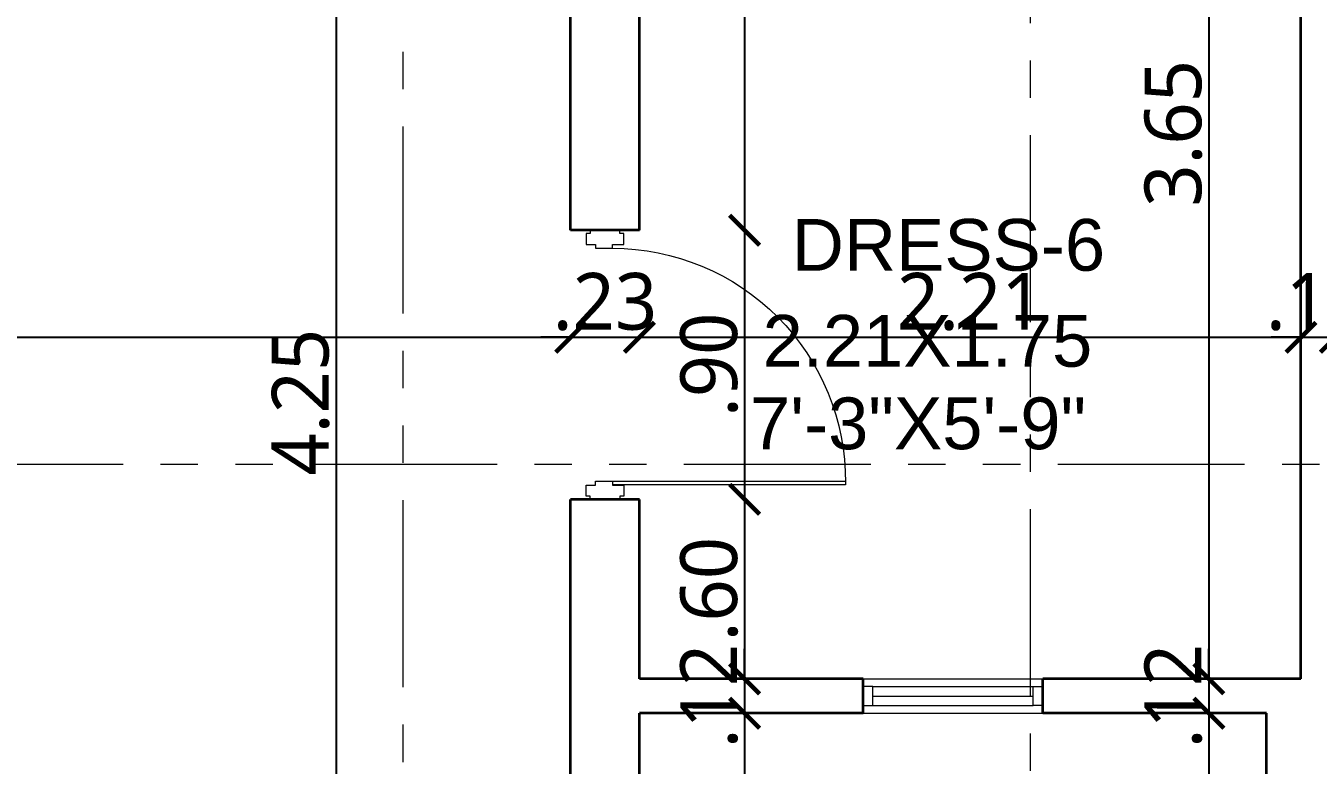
# Model space of a CAD drawing. Extents: x 2450 to 2649, y -7 to 131.
# Drawn here: x 2458.771 to 2463.093, y 39.05 to 41.522 of the extents above; entities that cross this region are included whole.
import ezdxf

# ---------------------------------------------------------------- set-up
doc = ezdxf.new("R2010")
doc.units = 0
doc.header["$MEASUREMENT"] = 0
doc.header["$PDMODE"] = 34
doc.linetypes.add('PHANTOM2', pattern=[1.25, 0.625, -0.125, 0.125, -0.125, 0.125, -0.125])
for name, color, linetype, lineweight in [('DOOR-WINDOW', 35, 'Continuous', 13), ('SECTION LINE', 3, 'PHANTOM2', 5), ('TEXT-1', 7, 'Continuous', 9), ('WALL', 30, 'Continuous', 35), ('WINDOW-LINE', 25, 'Continuous', 9)]:
    doc.layers.add(name, color=color, linetype=linetype, lineweight=lineweight)
doc.layers.add('HEATCH BEAM BOTTOM', color=7, linetype='Continuous', lineweight=13, true_color=0x92bdc9)
doc.layers.add('WORKING DIM', color=7, linetype='Continuous', lineweight=15, true_color=0x292929)
doc.styles.add('ARIAL', font='arial.ttf')
doc.styles.get("Standard").update_dxf_attribs({"font": 'malgunsl.ttf'})
doc.dimstyles.new('R07', dxfattribs={"dimtxt": 0.19, "dimasz": 0.1, "dimexe": 0.18, "dimexo": 0.0625, "dimgap": 0.02, "dimtad": 1, "dimzin": 4, "dimdsep": 46, "dimtxsty": 'Standard', "dimblk": 'ARCHTICK', "dimcen": 0, "dimse1": 1, "dimse2": 1, "dimclrd": 256, "dimclre": 48, "dimclrt": 256, "dimadec": 0, "dimazin": 0, "dimtm": 1e-09, "dimtfac": 1, "dimtix": 1, "dimtmove": 1, "dimatfit": 3, "dimfxl": 0.18, "dimtolj": 1, "dimtzin": 0, "dimlwe": 15, "dimarcsym": 0})

# ---------------------------------------------------------------- blocks, each defined once
blk = doc.blocks.new('*U31')
at = {"layer": 'WINDOW-LINE'}
for p, q in [((175536.9, -38809.01), (175536.9, -38762.05)), ((175545.9, -38809.01), (175545.9, -38762.05))]:
    blk.add_line(p, q, dxfattribs=at)
at = {"layer": 'WINDOW-LINE', "color": 35, "true_color": 0x9d754d}
for p, q in [((175538.9, -38806.51), (175538.9, -38764.55)), ((175543.9, -38806.51), (175543.9, -38764.55))]:
    blk.add_line(p, q, dxfattribs=at)
at = {"layer": 'WINDOW-LINE', "color": 4, "true_color": 0x24ffff}
blk.add_line((175541.4, -38806.51), (175541.4, -38764.55), dxfattribs=at)
at = {"layer": 'WINDOW-LINE'}
for points in [[(175536.9, -38762.05), (175545.9, -38762.05), (175545.9, -38762.05), (175536.9, -38762.05)], [(175536.9, -38809.01), (175545.9, -38809.01), (175545.9, -38809.01), (175536.9, -38809.01)]]:
    blk.add_lwpolyline(points, close=True, dxfattribs=at)
at = {"layer": 'WINDOW-LINE', "color": 35, "true_color": 0x9d754d}
for points in [[(175538.9, -38762.05), (175543.9, -38762.05), (175543.9, -38764.55), (175538.9, -38764.55)], [(175538.9, -38809.01), (175543.9, -38809.01), (175543.9, -38806.51), (175538.9, -38806.51)]]:
    blk.add_lwpolyline(points, close=True, dxfattribs=at)
blk = doc.blocks.new('*U14')
at = {"layer": 'DOOR-WINDOW'}
for points in [[(0.0492, 0.804), (0.0492, 0.0263), (0.0605, 0.0263), (0.0605, 0.804), (0.0492, 0.804)], [(0, 0.05), (0, -0.05), (0.0105, -0.05), (0.0105, -0.0625), (0.048, -0.0625), (0.048, -0.0313), (0.0605, -0.0313), (0.0605, 0.025), (0.048, 0.025), (0.048, 0.0625), (0.0105, 0.0625), (0.0105, 0.05)], [(0.9, 0.05), (0.9, -0.05), (0.8895, -0.05), (0.8895, -0.0625), (0.852, -0.0625), (0.852, -0.0313), (0.8395, -0.0313), (0.8395, 0.025), (0.852, 0.025), (0.852, 0.0625), (0.8895, 0.0625), (0.8895, 0.05)]]:
    blk.add_lwpolyline(points, close=True, dxfattribs=at)
blk.add_arc((0.0605, 0.025), 0.779, 360, 90.3667, dxfattribs=at)
blk = doc.blocks.new('_ArchTick')
at = {"color": 0, "linetype": 'ByBlock', "const_width": 0.15}
blk.add_lwpolyline([(-0.5, -0.5), (0.5, 0.5)], dxfattribs=at)
blk = doc.blocks.new('*D3095')
at = {"layer": 'DEFPOINTS', "color": 0, "transparency": 16777216}
for p in [(2459.5428, 42.3885), (2459.5428, 38.1385), (2459.8087, 38.1385)]:
    blk.add_point(p, dxfattribs=at)
at = {"layer": 'WORKING DIM', "lineweight": -2, "transparency": 16777216}
blk.add_line((2459.8087, 42.3885), (2459.8087, 38.1385), dxfattribs=at)
at = {"layer": 'WORKING DIM', "lineweight": -2, "transparency": 16777216, "xscale": 0.1, "yscale": 0.1, "zscale": 0.1}
for p, rotation in [((2459.8087, 42.3885), 90), ((2459.8087, 38.1385), 270)]:
    blk.add_blockref('_ArchTick', p, dxfattribs=dict(at, rotation=rotation))
at = {"layer": 'WORKING DIM', "transparency": 16777216, "insert": (2459.6905, 40.2635), "char_height": 0.19, "attachment_point": 5, "rotation": 90}
blk.add_mtext('\\A1;4.25', dxfattribs=at)
blk = doc.blocks.new('*D3102')
at = {"layer": 'DEFPOINTS', "color": 0, "transparency": 16777216}
for p in [(2462.7316, 42.9864), (2462.7271, 39.3385), (2462.8522, 39.3385)]:
    blk.add_point(p, dxfattribs=at)
at = {"layer": 'WORKING DIM', "lineweight": -2, "transparency": 16777216}
blk.add_line((2462.7271, 42.9864), (2462.7271, 39.3385), dxfattribs=at)
at = {"layer": 'WORKING DIM', "lineweight": -2, "transparency": 16777216, "xscale": 0.1, "yscale": 0.1, "zscale": 0.1}
for p, rotation in [((2462.7271, 42.9864), 90), ((2462.7271, 39.3385), 270)]:
    blk.add_blockref('_ArchTick', p, dxfattribs=dict(at, rotation=rotation))
at = {"layer": 'WORKING DIM', "transparency": 16777216, "insert": (2462.6088, 41.1624), "char_height": 0.19, "attachment_point": 5, "rotation": 90}
blk.add_mtext('\\A1;3.65', dxfattribs=at)
blk = doc.blocks.new('*D3103')
at = {"layer": 'DEFPOINTS', "color": 0, "transparency": 16777216}
for p in [(2462.8522, 39.3385), (2462.7271, 39.2235), (2462.9201, 39.2235)]:
    blk.add_point(p, dxfattribs=at)
at = {"layer": 'WORKING DIM', "lineweight": -2, "transparency": 16777216}
for p, q in [((2462.7271, 39.3385), (2462.7271, 39.4385)), ((2462.7271, 39.3385), (2462.7271, 39.2235)), ((2462.7271, 39.2235), (2462.7271, 39.1235))]:
    blk.add_line(p, q, dxfattribs=at)
at = {"layer": 'WORKING DIM', "lineweight": -2, "transparency": 16777216, "xscale": 0.1, "yscale": 0.1, "zscale": 0.1}
for p, rotation in [((2462.7271, 39.3385), 270), ((2462.7271, 39.2235), 90)]:
    blk.add_blockref('_ArchTick', p, dxfattribs=dict(at, rotation=rotation))
at = {"layer": 'WORKING DIM', "transparency": 16777216, "insert": (2462.6086, 39.281), "char_height": 0.19, "attachment_point": 5, "rotation": 90}
blk.add_mtext('\\A1;.12', dxfattribs=at)
blk = doc.blocks.new('*D3104')
at = {"layer": 'DEFPOINTS', "color": 0, "transparency": 16777216}
for p in [(2462.9201, 39.2235), (2462.7271, 38.0235), (2462.9201, 38.0235)]:
    blk.add_point(p, dxfattribs=at)
at = {"layer": 'WORKING DIM', "lineweight": -2, "transparency": 16777216}
blk.add_line((2462.7271, 39.2235), (2462.7271, 38.0235), dxfattribs=at)
at = {"layer": 'WORKING DIM', "lineweight": -2, "transparency": 16777216, "xscale": 0.1, "yscale": 0.1, "zscale": 0.1}
for p, rotation in [((2462.7271, 39.2235), 90), ((2462.7271, 38.0235), 270)]:
    blk.add_blockref('_ArchTick', p, dxfattribs=dict(at, rotation=rotation))
at = {"layer": 'WORKING DIM', "transparency": 16777216, "insert": (2462.6083, 38.6235), "char_height": 0.19, "attachment_point": 5, "rotation": 90}
blk.add_mtext('\\A1;1.20', dxfattribs=at)
blk = doc.blocks.new('*D3109')
at = {"layer": 'DEFPOINTS', "color": 0, "transparency": 16777216}
for p in [(2460.8228, 42.9864), (2460.8228, 40.8385), (2461.1747, 40.8385)]:
    blk.add_point(p, dxfattribs=at)
at = {"layer": 'WORKING DIM', "lineweight": -2, "transparency": 16777216}
blk.add_line((2461.1747, 42.9864), (2461.1747, 40.8385), dxfattribs=at)
at = {"layer": 'WORKING DIM', "lineweight": -2, "transparency": 16777216, "xscale": 0.1, "yscale": 0.1, "zscale": 0.1}
for p, rotation in [((2461.1747, 42.9864), 90), ((2461.1747, 40.8385), 270)]:
    blk.add_blockref('_ArchTick', p, dxfattribs=dict(at, rotation=rotation))
at = {"layer": 'WORKING DIM', "transparency": 16777216, "insert": (2461.0559, 41.9124), "char_height": 0.19, "attachment_point": 5, "rotation": 90}
blk.add_mtext('\\A1;2.15', dxfattribs=at)
blk = doc.blocks.new('*D3110')
at = {"layer": 'DEFPOINTS', "color": 0, "transparency": 16777216}
for p in [(2460.8228, 40.8385), (2460.8228, 39.9385), (2461.1747, 39.9385)]:
    blk.add_point(p, dxfattribs=at)
at = {"layer": 'WORKING DIM', "lineweight": -2, "transparency": 16777216}
blk.add_line((2461.1747, 40.8385), (2461.1747, 39.9385), dxfattribs=at)
at = {"layer": 'WORKING DIM', "lineweight": -2, "transparency": 16777216, "xscale": 0.1, "yscale": 0.1, "zscale": 0.1}
for p, rotation in [((2461.1747, 40.8385), 90), ((2461.1747, 39.9385), 270)]:
    blk.add_blockref('_ArchTick', p, dxfattribs=dict(at, rotation=rotation))
at = {"layer": 'WORKING DIM', "transparency": 16777216, "insert": (2461.0564, 40.3885), "char_height": 0.19, "attachment_point": 5, "rotation": 90}
blk.add_mtext('\\A1;.90', dxfattribs=at)
blk = doc.blocks.new('*D3111')
at = {"layer": 'DEFPOINTS', "color": 0, "transparency": 16777216}
for p in [(2460.8228, 39.9385), (2460.8228, 39.3385), (2461.1747, 39.3385)]:
    blk.add_point(p, dxfattribs=at)
at = {"layer": 'WORKING DIM', "lineweight": -2, "transparency": 16777216}
blk.add_line((2461.1747, 39.9385), (2461.1747, 39.3385), dxfattribs=at)
at = {"layer": 'WORKING DIM', "lineweight": -2, "transparency": 16777216, "xscale": 0.1, "yscale": 0.1, "zscale": 0.1}
for p, rotation in [((2461.1747, 39.9385), 90), ((2461.1747, 39.3385), 270)]:
    blk.add_blockref('_ArchTick', p, dxfattribs=dict(at, rotation=rotation))
at = {"layer": 'WORKING DIM', "transparency": 16777216, "insert": (2461.0564, 39.6385), "char_height": 0.19, "attachment_point": 5, "rotation": 90}
blk.add_mtext('\\A1;.60', dxfattribs=at)
blk = doc.blocks.new('*D3112')
at = {"layer": 'DEFPOINTS', "color": 0, "transparency": 16777216}
for p in [(2460.8228, 39.3385), (2460.8228, 39.2235), (2461.1747, 39.2235)]:
    blk.add_point(p, dxfattribs=at)
at = {"layer": 'WORKING DIM', "lineweight": -2, "transparency": 16777216}
for p, q in [((2461.1747, 39.3385), (2461.1747, 39.4385)), ((2461.1747, 39.3385), (2461.1747, 39.2235)), ((2461.1747, 39.2235), (2461.1747, 39.1235))]:
    blk.add_line(p, q, dxfattribs=at)
at = {"layer": 'WORKING DIM', "lineweight": -2, "transparency": 16777216, "xscale": 0.1, "yscale": 0.1, "zscale": 0.1}
for p, rotation in [((2461.1747, 39.3385), 270), ((2461.1747, 39.2235), 90)]:
    blk.add_blockref('_ArchTick', p, dxfattribs=dict(at, rotation=rotation))
at = {"layer": 'WORKING DIM', "transparency": 16777216, "insert": (2461.0562, 39.281), "char_height": 0.19, "attachment_point": 5, "rotation": 90}
blk.add_mtext('\\A1;.12', dxfattribs=at)
blk = doc.blocks.new('*D3113')
at = {"layer": 'DEFPOINTS', "color": 0, "transparency": 16777216}
for p in [(2460.8228, 39.2235), (2461.1747, 38.0235), (2461.6528, 38.0235)]:
    blk.add_point(p, dxfattribs=at)
at = {"layer": 'WORKING DIM', "lineweight": -2, "transparency": 16777216}
blk.add_line((2461.1747, 39.2235), (2461.1747, 38.0235), dxfattribs=at)
at = {"layer": 'WORKING DIM', "lineweight": -2, "transparency": 16777216, "xscale": 0.1, "yscale": 0.1, "zscale": 0.1}
for p, rotation in [((2461.1747, 39.2235), 90), ((2461.1747, 38.0235), 270)]:
    blk.add_blockref('_ArchTick', p, dxfattribs=dict(at, rotation=rotation))
at = {"layer": 'WORKING DIM', "transparency": 16777216, "insert": (2461.0559, 38.6235), "char_height": 0.19, "attachment_point": 5, "rotation": 90}
blk.add_mtext('\\A1;1.20', dxfattribs=at)
blk = doc.blocks.new('*D3184')
at = {"layer": 'DEFPOINTS', "color": 0, "transparency": 16777216}
for p in [(2455.4128, 40.8732), (2460.5928, 40.8385), (2460.5928, 40.4806)]:
    blk.add_point(p, dxfattribs=at)
at = {"layer": 'WORKING DIM', "lineweight": -2, "transparency": 16777216}
blk.add_line((2455.4128, 40.4806), (2460.5928, 40.4806), dxfattribs=at)
at = {"layer": 'WORKING DIM', "lineweight": -2, "transparency": 16777216, "xscale": 0.1, "yscale": 0.1, "zscale": 0.1, "rotation": 180}
blk.add_blockref('_ArchTick', (2455.4128, 40.4806), dxfattribs=at)
at = {"layer": 'WORKING DIM', "lineweight": -2, "transparency": 16777216, "xscale": 0.1, "yscale": 0.1, "zscale": 0.1}
blk.add_blockref('_ArchTick', (2460.5928, 40.4806), dxfattribs=at)
at = {"layer": 'WORKING DIM', "transparency": 16777216, "insert": (2458.0028, 40.5994), "char_height": 0.19, "attachment_point": 5}
blk.add_mtext('\\A1;5.18', dxfattribs=at)
blk = doc.blocks.new('*D3185')
at = {"layer": 'DEFPOINTS', "color": 0, "transparency": 16777216}
for p in [(2460.5928, 40.8385), (2460.8228, 40.8385), (2460.8228, 40.4806)]:
    blk.add_point(p, dxfattribs=at)
at = {"layer": 'WORKING DIM', "lineweight": -2, "transparency": 16777216}
for p, q in [((2460.5928, 40.4806), (2460.4928, 40.4806)), ((2460.5928, 40.4806), (2460.8228, 40.4806)), ((2460.8228, 40.4806), (2460.9228, 40.4806))]:
    blk.add_line(p, q, dxfattribs=at)
at = {"layer": 'WORKING DIM', "lineweight": -2, "transparency": 16777216, "xscale": 0.1, "yscale": 0.1, "zscale": 0.1}
blk.add_blockref('_ArchTick', (2460.5928, 40.4806), dxfattribs=at)
at = {"layer": 'WORKING DIM', "lineweight": -2, "transparency": 16777216, "xscale": 0.1, "yscale": 0.1, "zscale": 0.1, "rotation": 180}
blk.add_blockref('_ArchTick', (2460.8228, 40.4806), dxfattribs=at)
at = {"layer": 'WORKING DIM', "transparency": 16777216, "insert": (2460.7078, 40.5989), "char_height": 0.19, "attachment_point": 5}
blk.add_mtext('\\A1;.23', dxfattribs=at)
blk = doc.blocks.new('*D3186')
at = {"layer": 'DEFPOINTS', "color": 0, "transparency": 16777216}
for p in [(2460.8228, 40.8385), (2463.0351, 40.8385), (2463.0351, 40.4806)]:
    blk.add_point(p, dxfattribs=at)
at = {"layer": 'WORKING DIM', "lineweight": -2, "transparency": 16777216}
blk.add_line((2460.8228, 40.4806), (2463.0351, 40.4806), dxfattribs=at)
at = {"layer": 'WORKING DIM', "lineweight": -2, "transparency": 16777216, "xscale": 0.1, "yscale": 0.1, "zscale": 0.1, "rotation": 180}
blk.add_blockref('_ArchTick', (2460.8228, 40.4806), dxfattribs=at)
at = {"layer": 'WORKING DIM', "lineweight": -2, "transparency": 16777216, "xscale": 0.1, "yscale": 0.1, "zscale": 0.1}
blk.add_blockref('_ArchTick', (2463.0351, 40.4806), dxfattribs=at)
at = {"layer": 'WORKING DIM', "transparency": 16777216, "insert": (2461.929, 40.599), "char_height": 0.19, "attachment_point": 5}
blk.add_mtext('\\A1;2.21', dxfattribs=at)
blk = doc.blocks.new('*D3187')
at = {"layer": 'DEFPOINTS', "color": 0, "transparency": 16777216}
for p in [(2463.0351, 40.8385), (2463.1501, 40.8385), (2463.1501, 40.4806)]:
    blk.add_point(p, dxfattribs=at)
at = {"layer": 'WORKING DIM', "lineweight": -2, "transparency": 16777216}
for p, q in [((2463.0351, 40.4806), (2462.9351, 40.4806)), ((2463.0351, 40.4806), (2463.1501, 40.4806)), ((2463.1501, 40.4806), (2463.2501, 40.4806))]:
    blk.add_line(p, q, dxfattribs=at)
at = {"layer": 'WORKING DIM', "lineweight": -2, "transparency": 16777216, "xscale": 0.1, "yscale": 0.1, "zscale": 0.1}
blk.add_blockref('_ArchTick', (2463.0351, 40.4806), dxfattribs=at)
at = {"layer": 'WORKING DIM', "lineweight": -2, "transparency": 16777216, "xscale": 0.1, "yscale": 0.1, "zscale": 0.1, "rotation": 180}
blk.add_blockref('_ArchTick', (2463.1501, 40.4806), dxfattribs=at)
at = {"layer": 'WORKING DIM', "transparency": 16777216, "insert": (2463.0926, 40.599), "char_height": 0.19, "attachment_point": 5}
blk.add_mtext('\\A1;.12', dxfattribs=at)

msp = doc.modelspace()

# ---------------------------------------------------------------- hatches: boundary and pattern name
at = {"layer": 'HEATCH BEAM BOTTOM', "ltscale": 10}
h = msp.add_hatch(dxfattribs=at)
h.set_pattern_fill('ANSI33', color=256, scale=0.5)
h.set_pattern_definition([(45, (0, 170.54396), (-0.0883883476, 0.0883883476), []), (45, (0.08839, 170.54396), (-0.0883883476, 0.0883883476), [0.0625, -0.03125])])
edge = h.paths.add_edge_path()
edge.add_line((2454.5824, 43.2164), (2455.4128, 43.2164))
edge.add_line((2455.4128, 43.2164), (2455.4128, 31.3135))
edge.add_line((2455.4128, 31.3135), (2460.5928, 31.3135))
edge.add_line((2460.5928, 31.3135), (2460.5928, 32.5385))
edge.add_line((2460.5928, 32.5385), (2467.0501, 32.5385))
edge.add_line((2467.0501, 32.5385), (2467.0501, 31.3135))
edge.add_line((2467.0501, 31.3135), (2471.3301, 31.3135))
edge.add_line((2471.3301, 31.3135), (2471.3301, 31.0835))
edge.add_line((2471.3301, 31.0835), (2471.3301, 27.1285))
edge.add_line((2471.3301, 27.1285), (2473.6501, 27.1285))
edge.add_line((2473.6501, 27.1285), (2473.6501, 31.0785))
edge.add_line((2473.6501, 31.0785), (2472.8201, 31.0835))
edge.add_line((2472.8201, 31.0835), (2472.8201, 31.3135))
edge.add_line((2472.8201, 31.3135), (2472.8201, 42.1785))
edge.add_line((2472.8201, 42.1785), (2473.6501, 42.1785))
edge.add_line((2473.6501, 42.1785), (2473.6501, 27.1285))
edge.add_line((2473.6501, 27.1285), (2454.5828, 27.1285))
edge.add_line((2454.5828, 27.1285), (2454.5828, 43.1987))

# ---------------------------------------------------------------- linework, layer by layer
at = {"layer": 'SECTION LINE'}
for points in [[(2460.8569, 47.4354), (2460.0323, 47.4354), (2460.0323, 23.0209), (2460.7491, 23.0209)], [(2461.3778, 47.4058), (2462.13, 47.4058), (2462.13, 23.0229), (2461.637, 23.0229)], [(2450.9717, 40.875), (2450.9717, 40.0565), (2477.5815, 40.0565), (2477.5815, 40.8064)]]:
    msp.add_lwpolyline(points, dxfattribs=at)
at = {"layer": 'WALL'}
for p, q in [((2460.5928, 40.8385), (2460.5928, 43.2164)), ((2460.8228, 40.8385), (2460.8228, 42.9864)), ((2463.0351, 39.3385), (2463.0351, 42.9864)), ((2460.8228, 40.8385), (2460.5928, 40.8385)), ((2460.8228, 39.9385), (2460.5928, 39.9385)), ((2460.5928, 37.9085), (2460.5928, 39.9385)), ((2460.8228, 39.3385), (2460.8228, 39.9385)), ((2461.5715, 39.3385), (2460.8228, 39.3385)), ((2461.5715, 39.2235), (2461.5715, 39.3385)), ((2463.0351, 39.3385), (2462.1715, 39.3385)), ((2462.1715, 39.2235), (2462.1715, 39.3385)), ((2461.5715, 39.2235), (2460.8228, 39.2235)), ((2460.8228, 37.9085), (2460.8228, 39.2235)), ((2462.9201, 39.2235), (2462.1715, 39.2235)), ((2462.9201, 38.0235), (2462.9201, 39.2235))]:
    msp.add_line(p, q, dxfattribs=at)

# ---------------------------------------------------------------- block references
at = {"layer": 'DOOR-WINDOW', "xscale": 0.01277777777776385, "yscale": 0.01277777777776385, "zscale": 0.01277777777776385, "rotation": 270}
msp.add_blockref('*U31', (2957.4644, 2282.3099), dxfattribs=at)
at = {"layer": 'WINDOW-LINE', "xscale": -1, "rotation": 270}
msp.add_blockref('*U14', (2460.7078, 39.9385), dxfattribs=at)

# ---------------------------------------------------------------- texts
at = {"layer": 'TEXT-1', "color": 18, "ltscale": 10, "true_color": 0x000000, "char_height": 0.173107, "attachment_point": 1, "style": 'ARIAL'}
for s, insert, width in [('\\A1;DRESS-6', (2461.3321, 40.8761), 1.718194), ('\\A1;2.21X1.75', (2461.2347, 40.5552), 1.988194)]:
    msp.add_mtext(s, dxfattribs=dict(at, insert=insert, width=width))
at = {"layer": 'TEXT-1', "color": 146, "ltscale": 10, "true_color": 0x105689, "insert": (2461.1927, 40.2793), "char_height": 0.173107, "width": 1.988194, "attachment_point": 1, "style": 'ARIAL'}
msp.add_mtext('\\A1;7\'-3"X5\'-9"', dxfattribs=at)

# ---------------------------------------------------------------- dimensions: what is measured, and where the dimension line sits
at = {"layer": 'WORKING DIM'}
for base, p1, p2, picture, middle in [((2461.1747, 40.8385), (2460.8228, 42.9864), (2460.8228, 40.8385), '*D3109', (2461.0559, 41.9124)), ((2462.7271, 39.3385), (2462.7316, 42.9864), (2462.8522, 39.3385), '*D3102', (2462.6088, 41.1624)), ((2459.8087, 38.1385), (2459.5428, 42.3885), (2459.5428, 38.1385), '*D3095', (2459.6905, 40.2635)), ((2461.1747, 39.9385), (2460.8228, 40.8385), (2460.8228, 39.9385), '*D3110', (2461.0564, 40.3885)), ((2461.1747, 39.3385), (2460.8228, 39.9385), (2460.8228, 39.3385), '*D3111', (2461.0564, 39.6385)), ((2461.1746670907, 39.2234646522), (2460.8228431105, 39.3384646522), (2460.8228431105, 39.2234646522), '*D3112', (2461.0561796671, 39.2809646522)), ((2462.7271172383, 39.2234646522), (2462.8522004849, 39.3384646522), (2462.9200772379, 39.2234646522), '*D3103', (2462.6086298148, 39.2809646522)), ((2461.1747, 38.0235), (2460.8228, 39.2235), (2461.6528, 38.0235), '*D3113', (2461.0559, 38.6235)), ((2462.7271, 38.0235), (2462.9201, 39.2235), (2462.9201, 38.0235), '*D3104', (2462.6083, 38.6235))]:
    dim = msp.add_linear_dim(base=base, p1=p1, p2=p2, angle=90, dimstyle='R07', override={"dimpost": '\\X'}, dxfattribs=at)
    dim.commit()
    dim.dimension.update_dxf_attribs({"geometry": picture, "text_midpoint": middle})
for base, p1, p2, picture, middle in [((2460.5928, 40.4806), (2455.4128, 40.8732), (2460.5928, 40.8385), '*D3184', (2458.0028, 40.5994)), ((2460.8228, 40.4806), (2460.5928, 40.8385), (2460.8228, 40.8385), '*D3185', (2460.7078, 40.5989)), ((2463.0351, 40.4806), (2460.8228, 40.8385), (2463.0351, 40.8385), '*D3186', (2461.929, 40.599)), ((2463.1500772379, 40.4805582982), (2463.0350772379, 40.8384646522), (2463.1500772379, 40.8384646522), '*D3187', (2463.0925772379, 40.5990457217))]:
    dim = msp.add_linear_dim(base=base, p1=p1, p2=p2, dimstyle='R07', override={"dimpost": '\\X'}, dxfattribs=at)
    dim.commit()
    dim.dimension.update_dxf_attribs({"geometry": picture, "text_midpoint": middle})

doc.saveas('drawing.dxf')
